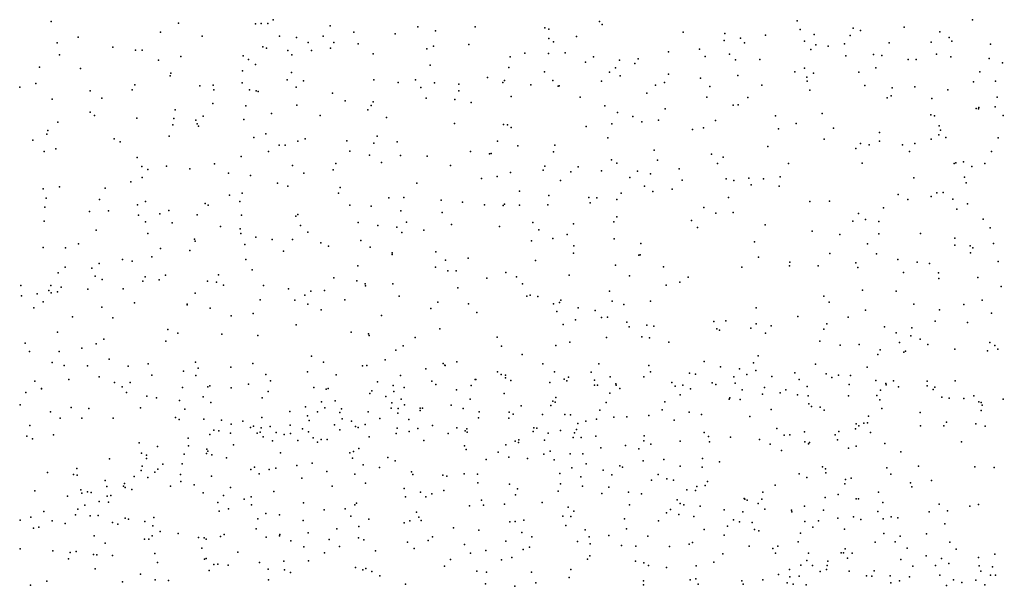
# Model space of a CAD drawing. Header units: metres. Extents: x -25 to 25, y -27.8 to 27.8.
# Drawn here: x -1.325 to 0.056, y -1.579 to -0.784 of the extents above; entities that cross this region are included whole.
import ezdxf

# ---------------------------------------------------------------- set-up
doc = ezdxf.new("R2010")
doc.units = ezdxf.units.M

msp = doc.modelspace()

# ---------------------------------------------------------------- linework, layer by layer
for p in [(-1.2812, -0.7862, 23.2625), (-0.9694, -0.7838, -9.6286), (-0.5112, -0.7865, -12.1623), (-0.2334, -0.7855, -5.4253), (0.0127, -0.7842, 5.6171), (-1.1023, -0.7887, 28.2232), (-0.9942, -0.7895, 23.5269), (-0.9863, -0.7894, -12.2115), (-0.9766, -0.7891, 28.1678), (-0.8892, -0.7925, 13.2259), (-0.766, -0.7939, 28.0391), (-0.7414, -0.7997, -5.0778), (-0.6857, -0.7937, -5.1221), (-0.5877, -0.7951, -5.1911), (-0.5821, -0.7973, 6.3636), (-0.5074, -0.7906, -5.2432), (-0.2293, -0.7977, 5.4355), (-0.1549, -0.7956, -5.4489), (-0.1445, -0.7991, -9.445), (-0.083, -0.7943, -12.4702), (-0.033, -0.8009, -5.5042), (-1.2429, -0.8082, -4.7508), (-1.1273, -0.8012, -12.1956), (-1.0687, -0.807, -4.8386), (-0.9602, -0.807, 5.8759), (-0.9365, -0.8088, -20.9913), (-0.8989, -0.8069, -9.5574), (-0.8561, -0.8013, -9.1727), (-0.7977, -0.8037, 6.2241), (-0.5823, -0.8102, 23.9931), (-0.5755, -0.8147, -9.1129), (-0.5434, -0.8072, 9.498), (-0.3937, -0.8015, 5.3877), (-0.3359, -0.8132, -9.1772), (-0.3351, -0.8031, 12.0821), (-0.3131, -0.8096, 11.982), (-0.278, -0.8057, 27.556), (-0.2232, -0.8142, 6.4484), (-0.2096, -0.8046, -12.1682), (-0.1588, -0.806, 9.7173), (-0.0201, -0.8087, 27.0804), (-0.0161, -0.8139, -12.6887), (-1.2727, -0.8162, 9.2344), (-1.1942, -0.8226, -17.4333), (-1.1626, -0.8265, -9.7934), (-1.1531, -0.8267, 9.3034), (-0.9838, -0.8221, -4.893), (-0.9787, -0.8238, -9.2117), (-0.9485, -0.8271, 5.6725), (-0.92, -0.8159, -4.9454), (-0.9156, -0.827, 5.584), (-0.8885, -0.8236, 23.6392), (-0.8841, -0.8159, 6.1241), (-0.8497, -0.8176, 9.4), (-0.7534, -0.8247, 9.4361), (-0.7443, -0.8211, 13.1077), (-0.6944, -0.8187, 23.8247), (-0.3704, -0.8254, -5.2742), (-0.3075, -0.8163, -5.3148), (-0.2141, -0.8259, 27.4842), (-0.2074, -0.819, -5.3604), (-0.1899, -0.821, -9.3812), (-0.1667, -0.8179, 27.3835), (-0.1044, -0.8161, 24.6496), (-0.0454, -0.8156, 9.7804), (0.0382, -0.8184, -12.8629), (-1.2695, -0.8331, 28.2206), (-1.1302, -0.8405, -4.7779), (-1.0988, -0.8354, 13.334), (-1.0114, -0.8347, -14.9174), (-1.0037, -0.8396, 9.3736), (-0.9428, -0.8331, 6.0628), (-0.8288, -0.8319, 23.7079), (-0.6364, -0.8362, 27.9475), (-0.6157, -0.8308, -12.1875), (-0.5825, -0.8313, -9.4599), (-0.5591, -0.8302, 5.3633), (-0.5194, -0.8361, -17.3268), (-0.4827, -0.8406, 5.336), (-0.4567, -0.8389, 27.7846), (-0.4139, -0.8291, -9.4447), (-0.3627, -0.8355, 9.608), (-0.3286, -0.8322, -9.3927), (-0.3198, -0.8403, 5.3596), (-0.2857, -0.8397, -12.1287), (-0.1651, -0.8348, -12.2248), (-0.126, -0.8325, 6.43), (-0.1146, -0.834, -12.3627), (-0.0776, -0.8396, -5.3641), (-0.0665, -0.8397, 27.2342), (-0.0376, -0.8322, 24.7455), (-0.0175, -0.8362, 5.5095), (0.0364, -0.8381, 11.6181), (-1.2972, -0.8505, -4.6994), (-1.24, -0.8523, -9.868), (-1.0125, -0.8558, 5.7507), (-0.9939, -0.8466, 5.9724), (-0.7488, -0.8475, 6.3262), (-0.6381, -0.8509, -5.1005), (-0.5306, -0.8437, 6.4418), (-0.4885, -0.8512, -9.1218), (-0.4613, -0.8453, 12.5478), (-0.2229, -0.8518, 11.8144), (-0.1229, -0.8512, 11.7289), (0.0549, -0.8446, 5.5739), (-1.1139, -0.8627, -9.738), (-1.1131, -0.8588, -9.2595), (-0.9497, -0.8684, 13.2603), (-0.9433, -0.858, 28.1179), (-0.9265, -0.8695, -12.2107), (-0.8277, -0.8685, 5.4405), (-0.7693, -0.8685, 5.3978), (-0.6681, -0.8648, -9.0928), (-0.6442, -0.8694, 6.4251), (-0.5883, -0.8571, -21.5018), (-0.5766, -0.8692, 24.0785), (-0.508, -0.8701, 12.7489), (-0.4969, -0.8575, -12.1526), (-0.4821, -0.8627, -5.1757), (-0.414, -0.8605, -5.2126), (-0.369, -0.8659, 24.3452), (-0.3169, -0.862, -5.2478), (-0.2368, -0.8571, 9.6785), (-0.2198, -0.8643, 24.5357), (-0.2194, -0.87, 5.3639), (-0.2104, -0.8589, -5.2796), (-0.147, -0.8577, 5.4142), (0.0231, -0.857, 6.3669), (0.0453, -0.87, 26.995), (-1.3252, -0.8784, 28.175), (-1.3025, -0.8732, -12.1369), (-1.226, -0.8838, 9.3385), (-1.167, -0.8821, -12.1755), (-1.1635, -0.8755, 23.4325), (-1.0723, -0.8766, -4.8005), (-1.0536, -0.8758, -9.2167), (-1.0525, -0.8821, 5.8478), (-1.0126, -0.8727, 23.5485), (-1.0026, -0.8821, -17.5004), (-0.993, -0.8837, -9.6376), (-0.9367, -0.8785, -9.5854), (-0.7937, -0.872, -4.9963), (-0.7621, -0.8791, -9.1162), (-0.7428, -0.8724, -15.0887), (-0.7083, -0.8744, 6.3893), (-0.7083, -0.8836, -5.0462), (-0.6467, -0.8721, 9.4759), (-0.6074, -0.8751, 5.333), (-0.5692, -0.877, 27.9005), (-0.5676, -0.8768, 12.9009), (-0.4325, -0.8759, 12.3651), (-0.4195, -0.8718, -9.155), (-0.3562, -0.8776, 12.0224), (-0.2831, -0.8756, 11.9197), (-0.2156, -0.8829, -12.1602), (-0.1386, -0.8764, -12.293), (-0.1002, -0.8795, -5.2544), (-0.068, -0.8781, 6.4571), (-0.0219, -0.8822, 27.1557), (0.0142, -0.8709, -12.7465), (-1.2798, -0.8953, -22.3309), (-1.2098, -0.8942, 28.169), (-0.9901, -0.8847, 5.5871), (-0.8861, -0.8868, -4.9401), (-0.868, -0.8976, 13.2207), (-0.7545, -0.8941, -9.4947), (-0.7141, -0.896, 23.8823), (-0.6351, -0.8917, -9.4636), (-0.5381, -0.8926, -9.4532), (-0.4447, -0.8871, 6.5042), (-0.3601, -0.8926, 5.3109), (-0.3029, -0.8929, 27.637), (-0.1072, -0.8934, 24.6959), (-0.1015, -0.8906, -12.4105), (-0.0442, -0.8946, -5.2127), (0.0474, -0.8924, -5.2763), (-1.1069, -0.9103, 9.4062), (-1.054, -0.9017, 5.9755), (-1.0078, -0.905, -12.1982), (-0.9361, -0.9037, 6.2101), (-0.8364, -0.9104, 23.742), (-0.8315, -0.9045, -12.2016), (-0.8286, -0.8991, -9.52), (-0.6911, -0.8999, 5.3268), (-0.5034, -0.9048, -5.1228), (-0.4189, -0.9088, 12.1625), (-0.3235, -0.9037, -5.1543), (-0.3163, -0.9032, 24.4204), (0.0178, -0.9084, 6.4309), (0.0213, -0.9088, 9.8457), (0.0216, -0.907, 24.8862), (0.0447, -0.9063, 5.5098), (-1.2262, -0.9135, -20.7042), (-1.22, -0.9183, -4.7242), (-1.1606, -0.9221, -9.7774), (-1.1088, -0.9224, 13.3597), (-1.078, -0.9251, -9.7082), (-1.0673, -0.9191, 5.6837), (-1.0105, -0.924, 6.1109), (-0.9715, -0.9154, 9.4274), (-0.9031, -0.9184, 6.2712), (-0.8102, -0.9211, -21.2015), (-0.4859, -0.9141, 5.2792), (-0.4644, -0.9198, -12.1298), (-0.4283, -0.9251, -9.3474), (-0.264, -0.9189, -12.1234), (-0.1982, -0.9154, 27.505), (-0.0456, -0.9172, -12.5502), (-0.0404, -0.9189, 5.4188), (0.0561, -0.9182, -5.2055), (-1.2714, -0.9275, -9.8886), (-1.1099, -0.9314, 5.8301), (-1.0758, -0.9302, -12.1876), (-1.074, -0.9334, -27.7917), (-0.7147, -0.9298, -12.187), (-0.6457, -0.9308, -9.1005), (-0.6402, -0.9314, 5.2891), (-0.6352, -0.9352, -27.8769), (-0.5295, -0.9339, 12.8347), (-0.4935, -0.9301, 9.5535), (-0.4514, -0.9273, 12.2558), (-0.3802, -0.9379, -5.1088), (-0.3647, -0.9357, -12.1334), (-0.3482, -0.9256, -9.3087), (-0.2595, -0.9371, 6.5536), (-0.2346, -0.9297, -5.1293), (-0.1826, -0.936, 5.3305), (-0.034, -0.9331, 6.4937), (-0.032, -0.9388, 24.8279), (-1.2872, -0.9444, 13.4103), (-1.2857, -0.9393, -14.8018), (-1.1927, -0.9511, -12.156), (-1.1155, -0.9473, 5.7441), (-0.9966, -0.9492, -4.8303), (-0.9796, -0.9439, 5.4775), (-0.9243, -0.9512, 5.3955), (-0.8231, -0.9472, -4.9484), (-0.4994, -0.9498, 27.8606), (-0.1955, -0.9517, 11.7846), (-0.1176, -0.9422, 11.726), (-0.0454, -0.9518, 27.256), (-0.0346, -0.9457, -5.113), (-0.0247, -0.9493, -12.62), (0.049, -0.9497, -12.7921), (-1.3067, -0.9531, -27.6863), (-1.2746, -0.9654, -9.3157), (-1.1843, -0.9552, -9.2632), (-0.9609, -0.9602, 6.2559), (-0.9524, -0.9599, -16.3329), (-0.9347, -0.9544, -9.5856), (-0.8656, -0.9538, 6.3435), (-0.8278, -0.9574, 9.4697), (-0.7949, -0.9554, 13.1614), (-0.6541, -0.9544, 27.9751), (-0.6257, -0.9609, 6.5157), (-0.5739, -0.9598, 9.5311), (-0.2746, -0.9617, 9.6735), (-0.151, -0.9647, -5.0859), (-0.1443, -0.9577, 9.7561), (-0.1324, -0.9594, 27.4177), (-0.1177, -0.9544, 6.5366), (-0.0855, -0.9595, 24.7634), (-0.0681, -0.9579, -12.4951), (-1.2908, -0.969, 9.4598), (-1.1603, -0.9775, -4.7368), (-1.0144, -0.9759, -9.1433), (-0.9759, -0.9688, 28.0975), (-0.8618, -0.9683, 5.3311), (-0.8339, -0.9739, -9.081), (-0.7903, -0.9746, 23.8241), (-0.7532, -0.9754, 28.0354), (-0.6921, -0.9689, 6.4943), (-0.6654, -0.9721, 24.0123), (-0.6631, -0.9716, 9.5003), (-0.5756, -0.9696, -9.1486), (-0.494, -0.9805, 5.2306), (-0.4342, -0.9672, -15.7791), (-0.3538, -0.9728, 9.6414), (-0.3371, -0.9768, 6.5784), (-0.0755, -0.969, 5.3575), (0.0396, -0.9691, 5.45), (-1.1538, -0.9899, 5.9048), (-1.145, -0.9943, 5.9953), (-1.119, -0.9893, 5.5927), (-1.0862, -0.9934, 6.1079), (-1.0518, -0.9864, 9.4725), (-0.9419, -0.9885, -4.8561), (-0.8812, -0.9858, -4.904), (-0.817, -0.9845, 6.4175), (-0.7204, -0.9886, -9.0856), (-0.5876, -0.9893, 27.9311), (-0.5408, -0.9904, -5.0318), (-0.4865, -0.9851, -9.3411), (-0.4297, -0.981, 9.6022), (-0.3989, -0.9933, 5.2288), (-0.3454, -0.9859, 24.4103), (-0.2454, -0.9858, -5.0658), (-0.1421, -0.9851, 24.7057), (-0.0127, -0.9858, 11.6483), (-0.0107, -0.9846, 5.3866), (0, -0.9832, -22.0512), (0.0117, -0.9902, -12.7061), (0.03, -0.9859, -5.0801), (-1.1531, -1.0052, 9.5059), (-1.0319, -0.9994, 23.5722), (-1.001, -1.0027, -12.1821), (-0.9261, -0.9994, 5.3428), (-0.8849, -0.9946, -12.193), (-0.6768, -1.0069, -21.834), (-0.6548, -1.0038, -5.0064), (-0.6361, -0.9982, -12.1593), (-0.5902, -0.9953, 12.9294), (-0.5514, -0.9976, -12.1346), (-0.5081, -0.9959, -9.1931), (-0.4686, -1.0053, 6.5957), (-0.4578, -0.9966, 12.132), (-0.4393, -1.0001, -5.0549), (-0.3331, -1.0075, -5.0387), (-0.3011, -1.0065, -27.7634), (-0.2805, -1.0072, 5.237), (-0.2575, -1.0047, -12.1198), (-0.0697, -1.0061, 6.5646), (0.0016, -1.0048, 24.9989), (-1.2924, -1.0212, -4.6575), (-1.2695, -1.0185, -9.8733), (-1.2051, -1.0205, -9.245), (-1.169, -1.0117, -9.7814), (-0.963, -1.0133, -9.6122), (-0.9487, -1.0174, 6.3303), (-0.8752, -1.0196, -27.8189), (-0.7673, -1.0133, -15.2512), (-0.5657, -1.0096, 5.2131), (-0.4477, -1.0177, -9.2696), (-0.4091, -1.022, 24.3517), (-0.395, -1.0092, 27.784), (-0.3223, -1.0097, -21.7343), (-0.2979, -1.0159, 27.6851), (-0.2585, -1.0177, 6.614), (0.0037, -1.013, 9.864), (-1.2882, -1.0344, -16.1709), (-1.0305, -1.03, -9.67), (-1.0128, -1.0273, 5.3949), (-0.8777, -1.0272, 6.4126), (-0.8066, -1.034, -9.0442), (-0.7859, -1.0334, 5.2432), (-0.6235, -1.0248, -9.104), (-0.5819, -1.0306, 6.5855), (-0.5261, -1.0335, 24.2263), (-0.5146, -1.0342, 12.754), (-0.4804, -1.0275, 12.2285), (-0.4359, -1.025, -12.106), (-0.3297, -1.0333, 6.6236), (-0.0918, -1.0294, -12.4553), (-0.045, -1.0321, -12.5443), (-0.0374, -1.0269, 24.9212), (-0.0284, -1.0267, -5.0115), (-0.0148, -1.0357, 27.2282), (-1.29, -1.0472, 13.424), (-1.2132, -1.0363, 23.4516), (-1.1599, -1.0437, 13.3918), (-1.1485, -1.0391, 28.0864), (-1.0648, -1.0417, 5.4414), (-1.0604, -1.0442, 6.2424), (-1.0159, -1.0391, -9.0996), (-0.8618, -1.0441, 5.2609), (-0.8315, -1.0458, -9.5282), (-0.7334, -1.0371, -17.3545), (-0.7034, -1.04, -21.3424), (-0.6725, -1.0437, 5.1942), (-0.6461, -1.0449, 24.078), (-0.6445, -1.043, 13.0093), (-0.6231, -1.0445, -15.5837), (-0.5835, -1.044, -4.9961), (-0.524, -1.0412, 9.5871), (-0.4865, -1.0363, 12.5531), (-0.3644, -1.0476, 11.9469), (-0.2154, -1.039, -5.0034), (-0.1878, -1.0385, -12.217), (-0.1121, -1.0482, 11.7084), (-0.0778, -1.0365, 5.3051), (0.0056, -1.0425, 25.0844), (-1.2271, -1.0531, 5.8063), (-1.2006, -1.052, 5.9801), (-1.1583, -1.0585, 5.5473), (-1.1284, -1.0566, 23.5196), (-1.1159, -1.0517, -4.7414), (-1.0761, -1.058, -12.1625), (-1.0135, -1.0584, -15.1384), (-0.9372, -1.0597, 9.5191), (-0.9347, -1.0572, 23.6983), (-0.7899, -1.0522, 28.0467), (-0.7321, -1.0547, -9.4863), (-0.4865, -1.0607, 12.3447), (-0.3476, -1.0557, -12.108), (-0.3233, -1.0544, 24.4581), (-0.1474, -1.0558, -12.3178), (-0.0093, -1.0498, -27.7614), (-1.2909, -1.0668, -12.089), (-1.1483, -1.0675, -12.1396), (-1.1109, -1.0689, 6.1959), (-1.0433, -1.074, 9.5365), (-0.9308, -1.0729, -9.5835), (-0.8501, -1.0688, 23.8028), (-0.8223, -1.0728, -4.9049), (-0.7954, -1.075, -16.1555), (-0.7819, -1.0681, 13.1551), (-0.7189, -1.0716, 23.982), (-0.6512, -1.0741, 6.5954), (-0.6045, -1.0684, 5.1798), (-0.5476, -1.0707, 27.9112), (-0.4908, -1.0677, 5.1737), (-0.382, -1.0658, -4.997), (-0.3733, -1.0757, 5.1847), (-0.2783, -1.0719, 9.7001), (-0.1552, -1.0667, 9.7763), (-0.1376, -1.0645, 24.7793), (-0.1185, -1.0673, -21.7235), (0.0277, -1.0639, -4.985), (0.0374, -1.0763, 27.083), (-1.2176, -1.0796, 5.6584), (-1.1452, -1.084, -9.1926), (-1.0156, -1.0776, -17.3173), (-1.0148, -1.0839, 6.3303), (-0.9936, -1.0894, -12.1562), (-0.9206, -1.082, -12.1667), (-0.7887, -1.0828, 23.8853), (-0.7578, -1.0792, -4.9397), (-0.5961, -1.0788, -9.1429), (-0.5767, -1.091, 24.1844), (-0.5563, -1.0853, -9.3449), (-0.2123, -1.0807, 27.5845), (-0.1736, -1.0854, 5.2336), (-0.1188, -1.0847, -12.4057), (-0.0601, -1.0839, 9.8506), (-0.0121, -1.0907, -12.6426), (-1.292, -1.1039, -9.8684), (-1.2609, -1.1044, 5.7658), (-1.2424, -1.0987, 5.9368), (-1.0799, -1.092, 5.3866), (-1.0788, -1.0948, -20.8683), (-1.0089, -1.0993, 28.0817), (-0.9707, -1.0923, -4.8227), (-0.9419, -1.0924, 13.2829), (-0.9024, -1.0973, -4.863), (-0.8914, -1.102, 6.4725), (-0.8463, -1.0939, -12.1557), (-0.8328, -1.1031, -9.0486), (-0.6065, -1.0943, 9.5817), (-0.5471, -1.1012, 12.8687), (-0.4905, -1.0917, -16.2391), (-0.4528, -1.0982, 27.8421), (-0.2931, -1.0956, 5.1918), (-0.1345, -1.0985, 27.475), (-0.012, -1.1003, 5.3154), (0.0097, -1.1015, 27.1609), (0.0131, -1.104, 6.5749), (0.0421, -1.0982, 9.9055), (-1.1396, -1.117, -9.7303), (-1.1276, -1.1053, 9.5895), (-1.0864, -1.1079, 6.2851), (-0.9549, -1.1088, 6.4243), (-0.8021, -1.1113, -9.5067), (-0.8019, -1.1134, 6.5455), (-0.7409, -1.1096, 6.5845), (-0.6955, -1.1185, -12.1257), (-0.5473, -1.1117, 6.644), (-0.4558, -1.1143, 12.043), (-0.4537, -1.1142, 6.661), (-0.2877, -1.1173, 27.6902), (-0.1874, -1.1121, 24.6974), (-0.1222, -1.1126, 6.6325), (0.0101, -1.1112, 25.3084), (-1.2615, -1.1315, 9.667), (-1.2241, -1.1326, 5.5517), (-1.2135, -1.1261, -9.7824), (-1.1806, -1.1205, 6.1454), (-1.167, -1.1229, 5.4731), (-1.0075, -1.1207, -9.6415), (-0.8502, -1.1293, -15.4691), (-0.7415, -1.1312, -15.7423), (-0.7274, -1.1215, 5.1746), (-0.6008, -1.1219, -4.9742), (-0.4887, -1.1287, 12.4242), (-0.4209, -1.1307, 9.6543), (-0.3112, -1.1311, 11.881), (-0.2444, -1.1294, 11.815), (-0.2438, -1.1245, -12.1194), (-0.204, -1.1294, 6.6578), (-0.1511, -1.1252, -4.9224), (-0.1481, -1.132, 11.728), (-0.0922, -1.1208, 27.3924), (-0.0651, -1.1242, 5.273), (-0.0475, -1.1261, 25.0457), (0.0489, -1.1236, -4.9317), (-1.271, -1.1391, 5.6735), (-1.2193, -1.1439, -9.2698), (-1.1492, -1.145, 23.5326), (-1.1203, -1.1425, -4.747), (-1.0459, -1.1423, 6.3705), (-0.9987, -1.1351, 23.6504), (-0.8841, -1.1461, 13.253), (-0.7241, -1.1365, 13.1061), (-0.7122, -1.1364, -9.1031), (-0.6427, -1.1388, -9.4169), (-0.6276, -1.145, 24.1225), (-0.5537, -1.1428, -9.2616), (-0.469, -1.1435, 5.1412), (-0.3863, -1.1454, -12.0921), (-0.084, -1.1386, -4.9066), (-0.0347, -1.1395, 25.1826), (0.0204, -1.146, 25.4109), (-1.3238, -1.1572, -9.3377), (-1.2815, -1.1571, 5.9803), (-1.2669, -1.1592, -9.8151), (-1.2094, -1.1487, -21.8887), (-1.1523, -1.1511, 6.2605), (-1.1291, -1.1491, 28.0645), (-1.0614, -1.151, -15.9532), (-1.0489, -1.1526, -9.1502), (-1.0388, -1.1564, -4.7846), (-0.9826, -1.157, -9.113), (-0.8516, -1.1506, 9.5768), (-0.8399, -1.1546, 28.0508), (-0.8396, -1.1576, -12.1255), (-0.8012, -1.1547, 13.1776), (-0.6693, -1.1466, -4.9576), (-0.6193, -1.1548, -16.8016), (-0.4173, -1.1567, -21.6031), (-0.3981, -1.1524, -4.9514), (-0.0344, -1.1471, 27.2799), (0.0531, -1.1583, 11.5507), (-1.3225, -1.1717, -9.8617), (-1.3005, -1.1687, 5.9078), (-1.2844, -1.1639, -12.0433), (-1.2812, -1.1674, 23.4561), (-1.2719, -1.1659, -4.682), (-1.2293, -1.1621, 28.0409), (-1.18, -1.1618, -12.0841), (-1.0788, -1.1677, 13.373), (-0.9477, -1.1617, -9.585), (-0.9246, -1.1705, 28.0603), (-0.9163, -1.1652, -12.1293), (-0.8972, -1.1641, -9.0638), (-0.7921, -1.1722, -4.8957), (-0.71, -1.1605, 23.9996), (-0.613, -1.1722, 6.6582), (-0.6084, -1.1706, -9.313), (-0.5977, -1.1726, -9.2083), (-0.4968, -1.1651, 9.6396), (-0.1961, -1.1722, 5.1978), (-0.1416, -1.1634, 9.8178), (-0.0946, -1.165, -12.4844), (-1.292, -1.1798, 5.6159), (-1.2099, -1.1877, 5.447), (-1.164, -1.1814, 5.375), (-1.0901, -1.1835, 23.587), (-1.0898, -1.1844, -9.694), (-0.9873, -1.1774, 5.2591), (-0.939, -1.1778, 23.72), (-0.9207, -1.1831, 6.524), (-0.8686, -1.1772, -4.8726), (-0.7378, -1.1803, -12.097), (-0.695, -1.1827, 9.5961), (-0.5756, -1.1827, 27.9202), (-0.5671, -1.181, 5.1204), (-0.5655, -1.1778, -12.0592), (-0.4932, -1.1793, 12.5342), (-0.4766, -1.1838, -27.6948), (-0.4394, -1.1789, 24.3249), (-0.1883, -1.1807, -12.2604), (-0.0694, -1.1832, 25.1051), (0.0007, -1.1839, -12.6696), (0.0266, -1.1775, 27.0915), (-1.3055, -1.1884, 13.4393), (-1.2509, -1.2009, 6.1522), (-1.0578, -1.1888, -12.1035), (-1.0283, -1.1998, 28.0629), (-0.9974, -1.1963, 9.6364), (-0.9016, -1.1913, -9.5409), (-0.8171, -1.1992, -9.0906), (-0.7478, -1.1896, 5.1396), (-0.6831, -1.1952, 6.6534), (-0.5707, -1.1937, -4.9476), (-0.5407, -1.1883, 12.8594), (-0.5171, -1.1922, 12.7614), (-0.4999, -1.2016, 12.3538), (-0.2911, -1.1885, 5.1677), (-0.2325, -1.2006, -4.8719), (-0.1619, -1.2014, -12.3455), (-0.1374, -1.1919, 24.8766), (-0.0337, -1.1913, -12.5912), (0.0396, -1.1958, 6.5893), (-1.1944, -1.2025, -4.7266), (-0.9371, -1.2123, 5.2024), (-0.5621, -1.2118, -16.5707), (-0.5448, -1.2052, 24.2101), (-0.5083, -1.202, 12.2021), (-0.4725, -1.2084, 12.0321), (-0.4695, -1.2152, -4.9228), (-0.4446, -1.2128, -21.8206), (-0.4349, -1.2141, 27.8242), (-0.3505, -1.2078, 27.7516), (-0.3338, -1.2069, -4.8917), (-0.291, -1.2111, 24.5078), (-0.2701, -1.2135, -12.1126), (-0.1917, -1.2107, 6.7017), (-0.1108, -1.2149, 5.2189), (-0.0398, -1.2072, 5.2537), (0.0058, -1.209, -4.855), (-1.2723, -1.2225, 5.4972), (-1.1171, -1.2189, 5.2955), (-1.103, -1.2238, -4.7607), (-1.0414, -1.2256, 5.2475), (-0.9907, -1.2272, 13.3144), (-0.8599, -1.2226, 9.6241), (-0.8353, -1.2249, 5.1443), (-0.8343, -1.2273, -12.0928), (-0.7353, -1.218, 28.0001), (-0.4515, -1.2291, 9.6705), (-0.346, -1.2181, -12.0783), (-0.3424, -1.2196, 6.7304), (-0.2984, -1.217, 11.8445), (-0.2779, -1.2238, 27.6697), (-0.1959, -1.2183, 11.7518), (-0.0946, -1.2235, 27.3845), (-0.0738, -1.2278, 6.6632), (-0.0723, -1.2167, -4.8443), (-1.3174, -1.2379, 27.9741), (-1.2177, -1.239, 6.2885), (-1.2068, -1.2325, -9.2806), (-1.1198, -1.2354, 6.4102), (-0.7868, -1.2419, -4.8936), (-0.7698, -1.2303, 23.9326), (-0.6546, -1.2297, -9.3023), (-0.6487, -1.2424, -9.223), (-0.5723, -1.2412, -12.0275), (-0.5528, -1.2365, 9.651), (-0.5012, -1.2303, 12.4356), (-0.4407, -1.2304, 5.1038), (-0.4137, -1.2366, 11.9359), (-0.2014, -1.2353, 24.6973), (-0.1728, -1.2408, 5.1885), (-0.1465, -1.2398, -12.406), (-0.0898, -1.237, 25.2088), (-0.0609, -1.2326, 9.9), (-0.0499, -1.2397, 27.298), (0.037, -1.2373, 5.3034), (0.0442, -1.2412, 25.5946), (-1.3112, -1.2496, 23.4726), (-1.2697, -1.2496, 9.8087), (-1.2381, -1.2451, 5.394), (-0.9154, -1.2565, -21.639), (-0.7972, -1.2479, 13.1668), (-0.6198, -1.2541, 24.128), (-0.2883, -1.2559, 5.1428), (-0.1203, -1.2539, 25.0489), (-0.1168, -1.2475, 11.6625), (-0.0835, -1.2505, -12.5252), (-0.0814, -1.2495, 25.332), (-0.0122, -1.2466, 27.1987), (0.0338, -1.2486, -12.7093), (0.0483, -1.2464, 9.9928), (-1.2798, -1.2651, -9.7777), (-1.2629, -1.2693, -27.6325), (-1.2298, -1.27, -4.7229), (-1.1997, -1.2607, 23.5324), (-1.1727, -1.2705, -12.0311), (-1.1446, -1.2673, -9.256), (-1.0782, -1.2646, -9.2091), (-0.9977, -1.2664, 23.6871), (-0.8985, -1.2649, -9.5254), (-0.8438, -1.2699, -9.1406), (-0.8378, -1.2695, -9.4824), (-0.8119, -1.2616, 6.6469), (-0.7306, -1.2666, 13.1005), (-0.7281, -1.269, 6.6962), (-0.7277, -1.2693, -9.1969), (-0.7113, -1.2644, -9.3571), (-0.5907, -1.2669, 6.7393), (-0.5117, -1.267, 12.1338), (-0.4419, -1.2693, -1.2802), (-0.3641, -1.2637, -12.0232), (-0.2947, -1.2656, 6.7612), (-0.2076, -1.2677, -12.2402), (-1.1394, -1.2832, 13.3822), (-1.0953, -1.2772, 5.2288), (-1.0777, -1.2834, 23.6258), (-1.0746, -1.2731, 6.5056), (-1.0289, -1.2719, -4.7992), (-0.9793, -1.2819, 9.6705), (-0.9208, -1.2781, -9.1629), (-0.8809, -1.2824, 23.8083), (-0.7904, -1.2833, -9.3989), (-0.7549, -1.274, -12.0538), (-0.654, -1.2782, -1.2762), (-0.6492, -1.2821, -1.1992), (-0.643, -1.283, -4.9133), (-0.5741, -1.2784, -1.2205), (-0.5229, -1.2787, -1.3712), (-0.4394, -1.2785, -1.4156), (-0.3844, -1.2804, -1.1576), (-0.376, -1.2816, 6.7796), (-0.3412, -1.2714, -4.852), (-0.3143, -1.2742, -1.3328), (-0.3043, -1.2819, -1.4272), (-0.2913, -1.2763, -1.2286), (-0.2369, -1.2796, 9.8031), (-0.1928, -1.281, -1.3365), (-0.1754, -1.2829, -12.3369), (-0.1587, -1.2835, -21.9834), (-0.1353, -1.2716, 27.4556), (-1.3039, -1.2912, -11.992), (-1.2564, -1.2893, -15.6736), (-1.2137, -1.2851, 6.386), (-1.192, -1.2932, -9.3302), (-1.1702, -1.2935, -9.6857), (-1.0582, -1.2979, 28.0328), (-1.004, -1.2955, 6.6116), (-0.9728, -1.2909, -9.235), (-0.8226, -1.2924, 5.1087), (-0.8007, -1.2974, -1.2774), (-0.7464, -1.2916, -1.232), (-0.741, -1.2961, -1.0869), (-0.6912, -1.2977, 5.0692), (-0.6854, -1.2891, -27.6373), (-0.6847, -1.289, -1.3816), (-0.6431, -1.2869, -1.0998), (-0.6356, -1.2906, -1.4401), (-0.5805, -1.2933, -1.5063), (-0.5608, -1.2887, 5.0724), (-0.5568, -1.291, -1.0519), (-0.5547, -1.2857, -1.4384), (-0.5182, -1.2902, 12.3702), (-0.5181, -1.2968, 12.671), (-0.5137, -1.2972, 12.4953), (-0.4961, -1.2851, -1.4782), (-0.4882, -1.2953, 27.8457), (-0.4874, -1.2971, -1.5497), (-0.4487, -1.2853, 6.7861), (-0.4094, -1.2934, -4.8653), (-0.3941, -1.297, 27.7834), (-0.3528, -1.2937, 5.1118), (-0.3475, -1.2959, 11.8556), (-0.3223, -1.2852, -16.0054), (-0.3205, -1.2941, -1.531), (-0.2689, -1.2848, -1.14), (-0.2304, -1.2893, -1.4859), (-0.1845, -1.2861, 27.5257), (-0.1602, -1.2959, -1.1442), (-0.1231, -1.2903, -12.4706), (-0.1087, -1.2946, 6.7212), (-0.1085, -1.2964, -1.1952), (-0.098, -1.2911, -1.3471), (-0.0508, -1.2979, -12.5802), (-0.0507, -1.2916, -4.7977), (-0.0114, -1.2908, 5.2517), (-1.3165, -1.3072, 5.4136), (-1.2945, -1.3018, 6.3265), (-1.2944, -1.3023, 9.8734), (-1.1814, -1.2996, 6.4749), (-1.1754, -1.3072, 5.2772), (-1.0964, -1.3002, -9.6214), (-1.061, -1.2994, -12.0458), (-1.0283, -1.3007, -9.5796), (-0.9763, -1.3057, -12.0506), (-0.9121, -1.3001, 13.2552), (-0.8946, -1.3025, -9.2281), (-0.8921, -1.3015, -4.8666), (-0.8336, -1.3088, 6.7045), (-0.8306, -1.3052, 9.6567), (-0.7997, -1.3059, -1.3484), (-0.7853, -1.3001, -1.1608), (-0.712, -1.3036, -1.011), (-0.6447, -1.3089, -0.9658), (-0.4963, -1.3083, 24.2472), (-0.4824, -1.3016, -1.0017), (-0.4045, -1.2986, 24.3551), (-0.3975, -1.3104, -0.9987), (-0.3832, -1.302, -1.5729), (-0.3106, -1.3036, -12.055), (-0.2823, -1.3097, 27.6526), (-0.2791, -1.3003, 11.793), (-0.2572, -1.308, -4.8146), (-0.2491, -1.3034, -1.5561), (-0.233, -1.3105, 6.7852), (-0.2192, -1.299, -1.0632), (-0.2179, -1.3121, 5.1604), (-0.1612, -1.3118, 24.9113), (-0.1217, -1.3115, -1.0633), (-0.1163, -1.3042, -1.4937), (-0.091, -1.2996, -1.4211), (-0.0423, -1.3033, 25.5163), (-0.04, -1.2998, 6.6959), (0.0148, -1.3121, -12.6849), (-1.3245, -1.3248, -4.7048), (-1.1467, -1.3126, 6.5378), (-1.1331, -1.315, -9.4122), (-1.1007, -1.3185, -9.4851), (-1.0673, -1.3134, -9.3817), (-1.0566, -1.3214, 9.7247), (-0.9849, -1.3146, -9.422), (-0.9012, -1.3204, 5.1103), (-0.8821, -1.319, -1.013), (-0.8111, -1.313, -1.019), (-0.8025, -1.3219, -1.4824), (-0.7895, -1.3169, 27.9978), (-0.7848, -1.3247, -21.1755), (-0.7194, -1.325, 6.7802), (-0.6926, -1.3165, 24.0285), (-0.6208, -1.326, -0.8741), (-0.5792, -1.3256, 24.1584), (-0.5765, -1.3196, 12.873), (-0.573, -1.321, -4.8878), (-0.5723, -1.3144, -1.6035), (-0.5018, -1.3215, -1.6571), (-0.4193, -1.3203, -1.6603), (-0.3287, -1.3167, 24.4401), (-0.328, -1.3147, -1.6183), (-0.3136, -1.3172, 6.8064), (-0.2169, -1.3232, -1.6166), (-0.1172, -1.3175, 25.2891), (-0.0302, -1.314, -1.1169), (-0.02, -1.3153, -1.4667), (0.0006, -1.3158, -1.1976), (0.0219, -1.3203, -4.7942), (0.025, -1.3215, -1.394), (0.0266, -1.325, 6.6478), (0.0561, -1.3169, 25.6567), (-1.2821, -1.3345, 6.4644), (-1.253, -1.3283, 13.4026), (-1.2282, -1.3298, -9.4729), (-1.1553, -1.3287, 27.9931), (-1.0935, -1.3307, -21.4868), (-0.946, -1.3342, 6.7094), (-0.924, -1.3273, -1.3055), (-0.907, -1.3346, -0.9222), (-0.8965, -1.329, -1.3945), (-0.8754, -1.3355, 0.0079), (-0.8732, -1.3301, -0.1818), (-0.8359, -1.3346, -12.0292), (-0.8037, -1.3291, -0.8921), (-0.7942, -1.3364, -0.2933), (-0.7937, -1.3297, -0.019), (-0.7629, -1.3325, 5.0791), (-0.7626, -1.3291, -4.8857), (-0.7593, -1.3294, -0.2263), (-0.7025, -1.3299, -0.8448), (-0.6801, -1.3347, -1.6603), (-0.6377, -1.335, -0.0776), (-0.6324, -1.3377, -0.183), (-0.5908, -1.3381, 6.8371), (-0.5595, -1.3381, -1.7156), (-0.5517, -1.3386, 9.6883), (-0.5107, -1.3322, 12.0461), (-0.4418, -1.3394, -0.8572), (-0.423, -1.3318, 11.9123), (-0.3849, -1.3349, -11.9862), (-0.3679, -1.3384, -0.9017), (-0.27, -1.3314, -1.6669), (-0.2131, -1.3268, 24.6589), (-0.2011, -1.328, 24.742), (-0.1957, -1.3322, -12.2878), (-0.1144, -1.3299, 9.9166), (-0.0609, -1.3354, 11.5684), (0.0249, -1.3324, 27.0291), (-1.311, -1.3535, -9.582), (-1.2683, -1.3433, 23.5208), (-1.2377, -1.3433, -9.6515), (-1.1939, -1.3434, 23.5663), (-1.1066, -1.3423, 6.6455), (-1.1013, -1.3454, -4.7917), (-1.0666, -1.3447, 5.1671), (-1.0417, -1.3464, 6.6878), (-1.0284, -1.3518, -1.1286), (-1.0116, -1.3478, -1.0363), (-0.9852, -1.3424, -1.2411), (-0.9453, -1.3531, -0.0084), (-0.9209, -1.3401, -0.2338), (-0.9189, -1.3468, -0.8306), (-0.8829, -1.3525, -0.4592), (-0.8722, -1.3445, -0.3628), (-0.859, -1.3475, -0.77), (-0.8402, -1.3524, 6.7844), (-0.8193, -1.3438, -1.5595), (-0.7789, -1.3452, 0.0627), (-0.6809, -1.3429, -0.3325), (-0.6384, -1.3432, -0.2577), (-0.5415, -1.351, 12.7362), (-0.5301, -1.3478, -0.8168), (-0.5151, -1.3449, -16.2383), (-0.4909, -1.3421, 5.0625), (-0.4724, -1.3413, 6.8388), (-0.4062, -1.3462, 5.0832), (-0.3, -1.3409, -0.9237), (-0.1505, -1.3512, -12.4251), (-0.1398, -1.3505, 25.1564), (-0.1348, -1.35, -1.6561), (-0.133, -1.3406, -15.8125), (-0.0235, -1.3491, -12.6273), (0.0174, -1.3513, -1.0449), (-1.2779, -1.3667, 6.5567), (-1.0584, -1.3662, -1.2297), (-1.0526, -1.3603, 13.3242), (-1.0457, -1.3612, -12.0126), (-1.0293, -1.3642, -1.3115), (-1.0012, -1.3564, -4.8249), (-0.9967, -1.3547, 28.0067), (-0.9919, -1.3642, -0.3166), (-0.9873, -1.3628, -0.0654), (-0.986, -1.3569, -0.8759), (-0.9735, -1.3549, -0.1671), (-0.965, -1.3636, -1.4047), (-0.9536, -1.3663, -0.4814), (-0.945, -1.365, -1.4814), (-0.9282, -1.3584, -0.7379), (-0.9197, -1.3625, -0.5561), (-0.8755, -1.3596, -0.6191), (-0.8536, -1.3553, 0.083), (-0.85, -1.3563, -0.6867), (-0.7965, -1.3651, 0.1316), (-0.795, -1.3576, -0.5292), (-0.7782, -1.3619, -1.6659), (-0.7659, -1.3578, -0.6884), (-0.7453, -1.3538, -12.0057), (-0.7233, -1.3647, -16.9608), (-0.7114, -1.3569, -0.4684), (-0.6994, -1.3613, 13.0471), (-0.6973, -1.3582, -4.899), (-0.6969, -1.363, -0.6153), (-0.6041, -1.3619, -0.3231), (-0.6034, -1.3571, -0.7776), (-0.5989, -1.3573, 5.0551), (-0.583, -1.3646, 0.0501), (-0.5659, -1.3609, 27.8676), (-0.5461, -1.3638, -0.2176), (-0.5434, -1.3595, -0.0718), (-0.3642, -1.3634, 27.7208), (-0.262, -1.3581, 9.8277), (-0.2515, -1.3672, 11.7459), (-0.2437, -1.367, -0.8563), (-0.2233, -1.3624, -12.1711), (-0.1799, -1.367, -21.5305), (-0.1749, -1.362, -1.7125), (-0.1513, -1.3583, -0.9579), (-0.1468, -1.3543, -4.7881), (-0.1305, -1.3633, 27.3768), (-0.06, -1.3543, -1.6198), (-0.0273, -1.3541, 27.1578), (0.0308, -1.3545, -1.5413), (-1.3151, -1.3686, -15.4115), (-1.307, -1.3724, -11.9626), (-1.1575, -1.3781, 5.2023), (-1.0888, -1.3714, -0.975), (-1.0251, -1.3807, -0.7133), (-0.9834, -1.3695, -0.3919), (-0.9703, -1.3751, -0.6122), (-0.9347, -1.3748, 0.0877), (-0.913, -1.3708, -4.8677), (-0.9072, -1.377, -12.0146), (-0.9017, -1.3734, -1.5938), (-0.8935, -1.3731, 27.9904), (-0.8345, -1.3695, 5.0772), (-0.7575, -1.3749, 6.8493), (-0.6426, -1.3808, -11.9774), (-0.6295, -1.3757, -0.5387), (-0.6246, -1.3774, -1.8358), (-0.6241, -1.3736, -0.4378), (-0.5882, -1.3741, -0.7014), (-0.5479, -1.3703, 12.1918), (-0.5369, -1.3706, -11.9614), (-0.5162, -1.3685, 0.0105), (-0.4488, -1.3754, -0.7542), (-0.4481, -1.368, -4.8488), (-0.4387, -1.3801, 27.7708), (-0.3978, -1.3756, 6.8616), (-0.358, -1.3691, -1.8049), (-0.3564, -1.3766, -0.7858), (-0.327, -1.37, 5.1073), (-0.2865, -1.3734, -12.0571), (-0.2714, -1.3797, 27.5869), (-0.2228, -1.3764, -1.7675), (-0.2174, -1.3792, 6.8277), (-0.2161, -1.3776, -4.786), (-0.1766, -1.3736, -0.8929), (-0.1103, -1.3789, 25.3864), (-0.0028, -1.3767, -0.9795), (-1.1543, -1.3927, 13.364), (-1.1316, -1.3832, -1.0401), (-1.094, -1.3937, -0.7224), (-1.0882, -1.3823, -0.8341), (-1.0629, -1.393, -0.5955), (-1.0626, -1.387, -0.3762), (-1.0608, -1.3897, -0.0485), (-1.0555, -1.3947, 23.6659), (-0.9587, -1.3921, 6.8176), (-0.8616, -1.3922, -1.7032), (-0.8563, -1.3903, 9.697), (-0.8487, -1.386, 23.8599), (-0.7007, -1.3821, -1.8177), (-0.6982, -1.3872, 6.8912), (-0.6532, -1.391, 27.9042), (-0.5893, -1.3941, 0.1567), (-0.5804, -1.3895, -0.5939), (-0.552, -1.3935, -4.8586), (-0.5345, -1.3936, 12.4022), (-0.5091, -1.3848, -0.2856), (-0.4746, -1.3818, -0.1706), (-0.4557, -1.3862, -0.0764), (-0.2554, -1.389, 24.5254), (-0.1611, -1.3853, 5.1744), (-0.1506, -1.3829, 11.6361), (-0.088, -1.3907, -0.9161), (-1.1991, -1.4005, 6.7033), (-1.1469, -1.3955, -1.1422), (-1.1469, -1.3998, 23.6206), (-1.1241, -1.4078, -0.1656), (-1.097, -1.4073, -1.3811), (-1.0349, -1.3993, 0.0519), (-0.9146, -1.4064, 0.2135), (-0.8576, -1.3995, 6.8735), (-0.8427, -1.4087, -4.8808), (-0.8082, -1.3988, -21.5173), (-0.7981, -1.4032, 13.138), (-0.67, -1.4013, -16.7005), (-0.6385, -1.3979, -1.9016), (-0.6121, -1.4, 9.6993), (-0.5745, -1.4021, 12.8332), (-0.5299, -1.4074, -1.9335), (-0.4498, -1.4033, 24.264), (-0.4205, -1.4015, 9.7535), (-0.3664, -1.3998, -1.879), (-0.3426, -1.4046, 9.8025), (-1.2859, -1.4195, 9.9541), (-1.2496, -1.4223, 27.9099), (-1.2451, -1.414, 5.2302), (-1.1547, -1.4169, -0.759), (-1.1534, -1.4107, -1.2758), (-1.1355, -1.4194, -0.6021), (-1.1313, -1.4148, -0.3654), (-1.0994, -1.4224, 6.8045), (-1.0006, -1.4156, 13.2777), (-0.9956, -1.4124, 0.1359), (-0.989, -1.4215, -1.6143), (-0.975, -1.4153, 5.0821), (-0.9654, -1.4137, -11.9952), (-0.9358, -1.4097, -1.6633), (-0.8938, -1.4183, -17.0751), (-0.8547, -1.4219, 0.2571), (-0.8197, -1.4125, -1.8144), (-0.775, -1.4185, -1.8759), (-0.773, -1.4225, -11.9776), (-0.7009, -1.4215, 0.2721), (-0.6824, -1.4221, 24.0261), (-0.5666, -1.4209, 24.148), (-0.5497, -1.4131, -27.4937), (-0.5057, -1.4165, 5.0462), (-0.4823, -1.4102, 6.948), (-0.4789, -1.4121, -0.3754), (-0.4287, -1.4227, -0.2885), (-0.3979, -1.4107, 11.8628), (-0.3668, -1.412, -11.9743), (-0.2304, -1.4214, 9.8807), (-0.1976, -1.4117, -12.2927), (-0.1937, -1.4147, 27.4607), (-0.1932, -1.4199, 24.7568), (-0.1076, -1.4132, -12.5059), (-0.102, -1.4222, 9.9829), (-0.063, -1.4107, -1.755), (0.0161, -1.4116, 26.9874), (0.0431, -1.4128, 6.6819), (-1.2444, -1.4233, -20.7327), (-1.2052, -1.4307, -0.8925), (-1.1778, -1.4352, -0.6827), (-1.1643, -1.4254, 9.8661), (-1.1453, -1.4268, -11.9778), (-1.0989, -1.4321, 5.119), (-1.0557, -1.4246, -1.5118), (-0.9291, -1.4274, 9.7392), (-0.8395, -1.4346, 6.9568), (-0.7311, -1.4236, 5.0416), (-0.7255, -1.4248, -1.9427), (-0.6818, -1.4342, -1.9972), (-0.6374, -1.436, -4.8768), (-0.5656, -1.4355, 12.1275), (-0.5374, -1.4256, 0.2098), (-0.4937, -1.4231, 11.9479), (-0.4381, -1.4306, -0.5438), (-0.4162, -1.4287, -1.9625), (-0.4071, -1.4304, 6.9681), (-0.3594, -1.4321, -21.4418), (-0.2196, -1.4268, -12.2104), (-0.1664, -1.4355, -1.8593), (-0.1656, -1.4296, 25.0694), (-0.1575, -1.4275, 25.1867), (-0.0741, -1.4341, 6.8022), (-0.0447, -1.4307, 5.2204), (-1.3039, -1.4455, 13.3812), (-1.2391, -1.4442, -0.9682), (-1.238, -1.4489, -1.1666), (-1.2299, -1.447, -11.9526), (-1.225, -1.4478, -0.8036), (-1.2029, -1.4394, -4.7923), (-1.1795, -1.4388, -0.2405), (-1.1769, -1.4406, -0.3128), (-1.1677, -1.4437, -0.0845), (-1.1132, -1.4388, -1.4612), (-1.08, -1.4371, 9.82), (-1.0676, -1.4481, 0.1437), (-1.0291, -1.4408, 6.8745), (-0.9685, -1.4465, -1.7163), (-0.8862, -1.4387, -11.9887), (-0.7855, -1.4419, 23.9218), (-0.7623, -1.4472, 13.076), (-0.7464, -1.4498, 7.0254), (-0.7297, -1.4451, 27.9094), (-0.626, -1.4425, 7.0294), (-0.5692, -1.4458, 12.329), (-0.5348, -1.4389, 27.8176), (-0.5079, -1.4492, 9.7503), (-0.4981, -1.4404, 7.0212), (-0.4703, -1.4472, 0.2058), (-0.4521, -1.4497, -2.0252), (-0.3885, -1.4438, 0.0361), (-0.3761, -1.4448, -0.1175), (-0.3743, -1.4394, 5.0753), (-0.3627, -1.4377, -0.6692), (-0.2817, -1.4475, -12.0218), (-0.2644, -1.4376, 6.9123), (-0.1194, -1.4472, 27.2866), (-0.0723, -1.44, 25.5233), (-1.2581, -1.4527, -1.0462), (-1.2136, -1.4606, -0.5012), (-1.2025, -1.4528, -0.5833), (-1.2004, -1.4614, 5.1513), (-1.1971, -1.4518, -0.4072), (-1.0471, -1.4617, -1.6301), (-1.0388, -1.452, -20.9306), (-1.0101, -1.4571, 0.2261), (-1.0003, -1.454, -4.8562), (-0.9266, -1.4623, -1.8521), (-0.8522, -1.4627, 27.9431), (-0.7833, -1.4539, -1.9846), (-0.755, -1.4539, 0.3125), (-0.6767, -1.4584, 12.9468), (-0.6446, -1.464, 0.3201), (-0.6289, -1.4511, -2.05), (-0.5915, -1.4617, 12.7552), (-0.4021, -1.4579, -0.3839), (-0.3978, -1.4634, 0.1129), (-0.3076, -1.4563, 6.9816), (-0.3068, -1.457, 24.418), (-0.3038, -1.4586, 9.8586), (-0.2881, -1.4634, -1.9795), (-0.2828, -1.4571, 11.7147), (-0.1939, -1.4546, -4.7591), (-0.1756, -1.4506, -12.3697), (-0.1504, -1.4567, 25.3329), (-0.1473, -1.4567, 6.8547), (-0.1129, -1.4617, 25.4345), (-0.034, -1.4639, -0.8105), (-1.2914, -1.4744, -0.9172), (-1.2437, -1.4713, -0.6393), (-1.2338, -1.4657, 6.7997), (-1.045, -1.4739, -11.9709), (-1.0319, -1.4709, 27.9491), (-0.9997, -1.4652, 6.9412), (-0.9797, -1.4774, 23.7422), (-0.8976, -1.4719, 7.011), (-0.868, -1.4706, 0.3269), (-0.8547, -1.4651, 5.0279), (-0.768, -1.4754, -4.8858), (-0.6934, -1.4663, -11.9461), (-0.6739, -1.4654, 7.0854), (-0.5548, -1.4683, 7.0897), (-0.5471, -1.4738, -11.9108), (-0.4687, -1.4651, -11.8972), (-0.417, -1.4763, -4.8007), (-0.4111, -1.4718, 9.8061), (-0.3924, -1.465, -0.4636), (-0.3697, -1.4671, -0.3011), (-0.3361, -1.4719, -0.0503), (-0.3096, -1.475, -4.7732), (-0.2787, -1.471, -0.6733), (-0.2415, -1.4724, 27.5079), (-0.241, -1.4748, -12.0923), (-0.2232, -1.4668, 5.1326), (-0.1966, -1.4726, 24.6756), (-0.12, -1.4744, -0.7536), (-0.0479, -1.4749, -4.741), (-0.0224, -1.4736, -1.8292), (0.0092, -1.4669, -12.6752), (0.0212, -1.4644, 6.7424), (-1.3246, -1.4865, -1.0057), (-1.3094, -1.4823, -1.0979), (-1.2796, -1.4874, -0.4973), (-1.2614, -1.4914, -0.1262), (-1.2468, -1.4791, -0.2093), (-1.2264, -1.4805, -1.3619), (-1.215, -1.4799, -0.0137), (-1.1947, -1.49, -1.4604), (-1.1772, -1.4837, 13.321), (-1.1725, -1.485, 6.8771), (-1.1496, -1.4884, 0.1383), (-1.1368, -1.483, 23.6457), (-0.9908, -1.4849, -1.8249), (-0.9605, -1.479, 0.2913), (-0.9272, -1.4872, -1.9712), (-0.8603, -1.4809, 13.1432), (-0.8347, -1.4854, -2.0727), (-0.7853, -1.4902, 5.0146), (-0.7773, -1.4877, -2.1259), (-0.7649, -1.4822, 7.0888), (-0.7615, -1.487, 9.751), (-0.6371, -1.489, 9.7531), (-0.6296, -1.4885, -11.9211), (-0.6174, -1.4867, -2.1537), (-0.5626, -1.481, 11.9755), (-0.5511, -1.4814, -2.1191), (-0.4758, -1.4848, -2.1233), (-0.428, -1.4873, -21.8174), (-0.3995, -1.4786, 7.0879), (-0.3787, -1.4814, -2.064), (-0.3228, -1.4861, -0.1715), (-0.3144, -1.4888, 27.5911), (-0.2965, -1.4897, -2.0537), (-0.2228, -1.4885, 7.0416), (-0.2035, -1.4873, -12.2772), (-0.1765, -1.4839, -0.7088), (-0.1544, -1.4818, -1.9263), (-0.1441, -1.4858, -12.4606), (-0.1128, -1.4849, 11.5068), (-0.1015, -1.4819, -12.5207), (-0.092, -1.4831, -1.8922), (-0.0262, -1.4917, 11.3816), (-1.3057, -1.4977, -1.2777), (-1.2983, -1.4963, -0.3723), (-1.1875, -1.4922, -21.3227), (-1.138, -1.4946, 5.0891), (-1.1281, -1.5023, -11.9518), (-1.1026, -1.5054, -17.0726), (-0.9932, -1.4987, -1.9025), (-0.92, -1.5044, -2.1129), (-0.8797, -1.4988, 7.1025), (-0.849, -1.4954, -2.1429), (-0.7159, -1.4973, 0.3794), (-0.6803, -1.5007, -2.2111), (-0.62, -1.504, 12.2268), (-0.5582, -1.4939, 7.1649), (-0.5309, -1.5003, -2.1913), (-0.4729, -1.4988, 11.8604), (-0.3641, -1.4998, 7.1624), (-0.3311, -1.4948, 0.0543), (-0.2933, -1.4999, 5.1004), (-0.2872, -1.5016, 7.144), (-0.2286, -1.505, -21.9827), (-0.2112, -1.4965, 11.611), (-0.1669, -1.4991, -1.9941), (-0.1116, -1.5053, 6.9702), (-1.2208, -1.5088, 0.0921), (-1.205, -1.5189, -11.9276), (-1.15, -1.5132, 6.963), (-1.144, -1.5133, -1.6483), (-1.1391, -1.5086, 0.2258), (-1.0741, -1.511, -1.8107), (-1.066, -1.5112, 23.6852), (-1.0632, -1.5135, 13.2568), (-1.0433, -1.5093, 7.0161), (-1.0382, -1.5068, 0.2895), (-0.9791, -1.5105, 7.0571), (-0.9603, -1.5088, -4.8847), (-0.9597, -1.5069, -2.0365), (-0.9442, -1.5156, 5.0287), (-0.8906, -1.5139, 0.3915), (-0.8495, -1.5114, 23.8644), (-0.8421, -1.5143, -11.9468), (-0.7805, -1.5177, 0.4051), (-0.7514, -1.5151, -2.2429), (-0.7457, -1.5099, 12.9964), (-0.6427, -1.5159, -4.8668), (-0.606, -1.5101, 27.8432), (-0.5417, -1.5165, 5.023), (-0.5255, -1.5101, 7.2284), (-0.4979, -1.508, 24.1872), (-0.4431, -1.5089, -15.945), (-0.3804, -1.5181, -11.9089), (-0.3359, -1.5075, -0.4195), (-0.2318, -1.5171, -0.6164), (-0.1238, -1.5177, -4.7429), (-0.0958, -1.5171, 7.0771), (-0.0887, -1.5092, -1.9625), (-0.0517, -1.5058, -12.5834), (-0.0192, -1.5175, 6.8885), (-1.3244, -1.5267, 10.0574), (-1.2786, -1.5297, -1.4387), (-1.2543, -1.5321, -4.8289), (-1.2461, -1.5305, 27.8442), (-1.0692, -1.5261, -1.9169), (-1.0187, -1.5314, -2.0841), (-0.9263, -1.5239, -2.1842), (-0.8972, -1.5326, 7.1726), (-0.8763, -1.5238, -27.3905), (-0.8255, -1.5295, -2.2743), (-0.7711, -1.5263, 7.2299), (-0.7006, -1.5207, 5.0045), (-0.692, -1.5328, 27.8498), (-0.6705, -1.5291, -16.478), (-0.618, -1.528, 12.6869), (-0.6092, -1.5246, 12.4599), (-0.5239, -1.5198, -4.8281), (-0.4801, -1.522, 0.3137), (-0.4599, -1.5229, 7.2892), (-0.4129, -1.5237, -2.2293), (-0.3851, -1.5204, 0.2229), (-0.3007, -1.523, -0.3329), (-0.2676, -1.5265, -0.5326), (-0.264, -1.5328, -0.0808), (-0.2606, -1.5233, -11.9946), (-0.2177, -1.533, 24.4963), (-0.1715, -1.5325, -2.107), (-0.1685, -1.5326, 25.1495), (-0.1658, -1.5268, 24.9352), (-0.1562, -1.5328, -12.4038), (-0.079, -1.5257, 27.0755), (-0.0101, -1.5275, 6.961), (-1.2568, -1.5409, 13.3063), (-1.2216, -1.5346, 6.9726), (-1.217, -1.5354, 23.6198), (-1.195, -1.5363, 5.0779), (-1.1354, -1.5333, -1.7181), (-1.1317, -1.5462, -1.8308), (-1.0656, -1.5415, 9.8808), (-1.0631, -1.5404, 27.8911), (-0.9885, -1.5459, 13.1928), (-0.9542, -1.5441, 0.4065), (-0.9195, -1.5437, -21.3112), (-0.72, -1.5417, -2.3496), (-0.6486, -1.5421, 12.7707), (-0.6343, -1.5391, -2.3437), (-0.528, -1.5415, 27.7544), (-0.5244, -1.5368, -2.309), (-0.4602, -1.5442, 5.0315), (-0.4486, -1.5466, -2.3187), (-0.3504, -1.5456, -2.2662), (-0.3378, -1.5338, 7.2978), (-0.22, -1.5433, 7.2898), (-0.1904, -1.544, 24.582), (-0.1626, -1.54, 25.064), (-0.0876, -1.5418, 7.1807), (-0.0524, -1.5369, 10.134), (-0.0307, -1.5406, 5.2351), (0.0211, -1.5389, 25.7207), (0.0443, -1.5342, -1.8897), (-1.219, -1.5548, -1.6298), (-1.059, -1.5571, 5.0417), (-1.0527, -1.549, -2.1454), (-1.0469, -1.5485, 0.3653), (-1.0326, -1.5497, 7.1263), (-0.9763, -1.5555, 27.8853), (-0.9531, -1.5562, -11.9324), (-0.9451, -1.5599, -2.2883), (-0.8537, -1.553, -2.3517), (-0.8433, -1.5563, 7.2601), (-0.8393, -1.5545, 5.0051), (-0.8309, -1.5589, 13.0573), (-0.7285, -1.5512, -11.9076), (-0.6831, -1.558, 12.8569), (-0.6695, -1.5598, 0.4503), (-0.6066, -1.5596, 24.0826), (-0.5511, -1.5558, 9.8157), (-0.4421, -1.5504, -4.8006), (-0.4167, -1.5531, 0.2935), (-0.375, -1.5505, 24.2828), (-0.2443, -1.556, -0.2939), (-0.2283, -1.5498, 9.9662), (-0.2121, -1.5501, -12.2127), (-0.201, -1.5587, -0.53), (-0.192, -1.5558, 5.1588), (-0.1913, -1.5502, -4.7458), (-0.1602, -1.5581, 10.0282), (-0.1254, -1.5578, 7.2766), (-0.0709, -1.5512, -0.6907), (-0.0393, -1.5502, 25.6264), (-0.0206, -1.5473, 7.1413), (0.0224, -1.5507, -27.6404), (0.0245, -1.5584, 11.1901), (0.0409, -1.5523, 6.9046), (-1.287, -1.5724, 0.2098), (-1.1806, -1.573, -1.7624), (-1.1554, -1.5623, 13.2656), (-1.135, -1.5702, 7.088), (-1.1161, -1.5715, 0.3684), (-0.9757, -1.5704, 7.212), (-0.8196, -1.5647, 0.4556), (-0.6004, -1.5746, 7.3649), (-0.5534, -1.5669, -2.3826), (-0.449, -1.5719, 27.6584), (-0.3838, -1.5703, 11.7131), (-0.3756, -1.5688, -4.7821), (-0.3113, -1.5717, 11.6415), (-0.2814, -1.5706, 27.4575), (-0.2597, -1.5628, 0.0674), (-0.2473, -1.5744, 27.379), (-0.2438, -1.5661, -0.4214), (-0.2308, -1.5652, -0.0058), (-0.1361, -1.5648, 24.8553), (-0.1284, -1.5654, 25.3716), (-0.103, -1.5647, -2.1315), (-0.102, -1.5746, 5.2018), (-0.0897, -1.572, 11.3682), (-0.0757, -1.5663, -12.5335), (-0.033, -1.5636, 11.2719), (-0.014, -1.5705, -12.6183), (-0.0024, -1.5739, 7.2136), (0.0177, -1.571, -22.233), (0.038, -1.5636, 6.8036), (0.0453, -1.5636, 5.3067), (-1.3101, -1.5777, 27.7563), (-0.7836, -1.5765, -2.3969), (-0.6712, -1.576, 12.2015), (-0.6297, -1.5795, -11.8639), (-0.449, -1.5775, 0.3564), (-0.3722, -1.5767, 27.573), (-0.309, -1.5763, -2.3229), (-0.2389, -1.5764, 24.4202), (-0.2209, -1.5773, -0.1699), (-0.0235, -1.5785, 26.8628), (0.03, -1.5776, -2.0042)]:
    msp.add_point(p)

doc.saveas('drawing.dxf')
